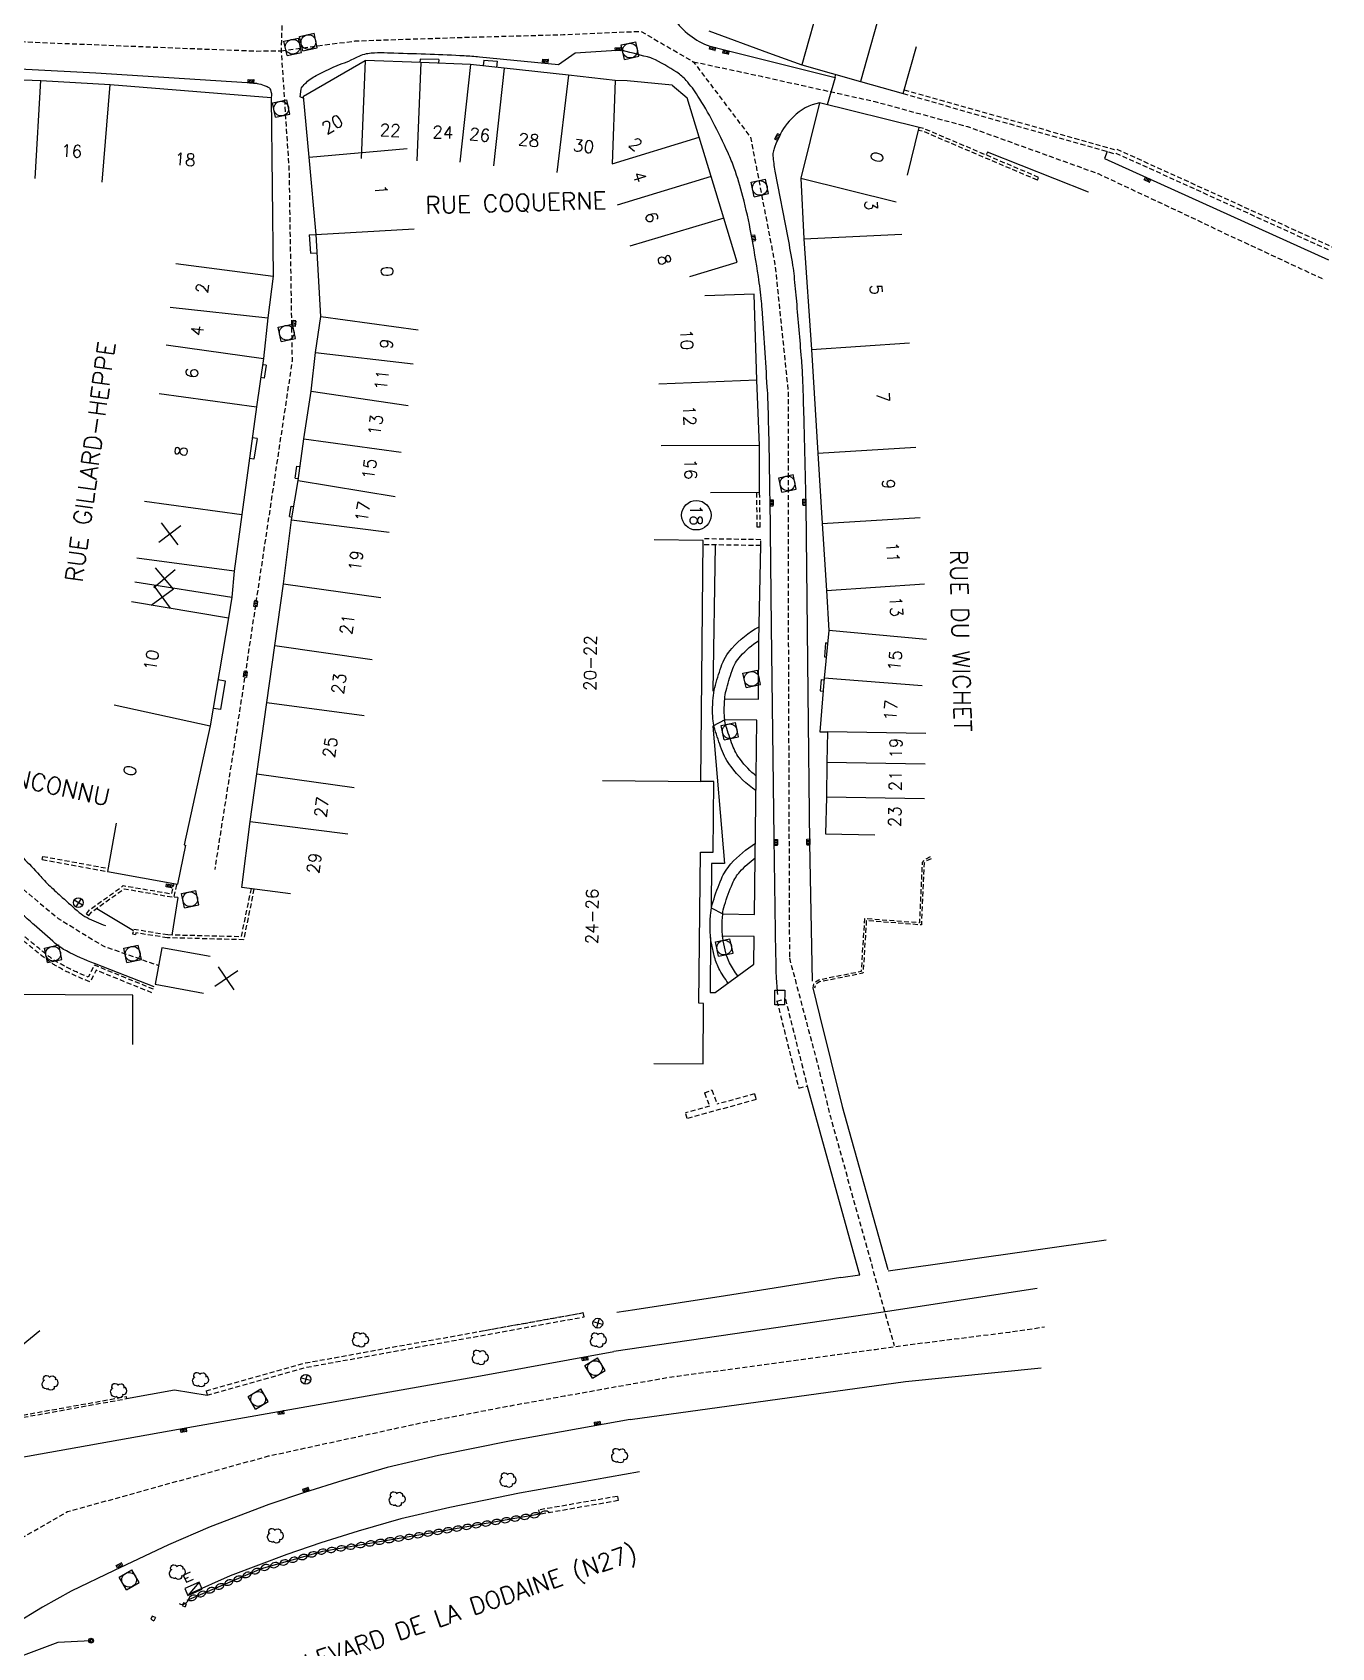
# Model space of a CAD drawing. Header units: millimetres. Extents: x 146000 to 146925, y 142000 to 143001.
# Drawn here: x 146721.8 to 146854.1, y 142613.9 to 142778.3 of the extents above; entities that cross this region are included whole.
import ezdxf
from ezdxf.enums import TextEntityAlignment as Align

# ---------------------------------------------------------------- set-up
doc = ezdxf.new("R2010")
doc.units = ezdxf.units.MM
doc.linetypes.add('DASHED', pattern=[0.75, 0.5, -0.25])
doc.layers.get('0').update_dxf_attribs({"linetype": 'CONTINUOUS'})
for name, color, linetype in [('W0001', 6, 'DASHED'), ('W0008', 7, 'CONTINUOUS'), ('W0017', 7, 'CONTINUOUS'), ('W0100', 7, 'CONTINUOUS'), ('W0105', 7, 'CONTINUOUS'), ('W0112', 1, 'DASHED'), ('W0300', 7, 'CONTINUOUS'), ('W0310', 3, 'CONTINUOUS'), ('W0322', 7, 'CONTINUOUS'), ('W0400', 7, 'CONTINUOUS'), ('W0420', 7, 'CONTINUOUS'), ('W0430', 7, 'CONTINUOUS'), ('W0469', 7, 'CONTINUOUS'), ('W0989', 7, 'CONTINUOUS'), ('W0991', 7, 'CONTINUOUS'), ('W1102', 7, 'CONTINUOUS'), ('W1471', 7, 'CONTINUOUS')]:
    doc.layers.add(name, color=color, linetype=linetype)
doc.styles.get("Standard").update_dxf_attribs({"font": 'romans.shx', "width": 0.85})

# ---------------------------------------------------------------- blocks, each defined once
blk = doc.blocks.new('T400')
for p, q in [((-0.15, 0.3), (0.15, 0.3)), ((-0.15, -0.25), (-0.15, 0.3)), ((-0.15, 0.15), (0.15, 0.15)), ((-0.15, 0), (0.15, 0)), ((0.15, 0.3), (0.15, -0.25)), ((-0.15, -0.15), (0.15, -0.15)), ((-0.15, -0.25), (-0.15, -0.3)), ((-0.15, -0.3), (0.15, -0.3)), ((0.15, -0.3), (0.15, -0.25))]:
    blk.add_line(p, q)
blk = doc.blocks.new('T420')
for p, q in [((0.75, 0.75), (-0.75, 0.75)), ((-0.75, 0.75), (-0.75, -0.75)), ((0.75, 0.75), (0.75, -0.75)), ((0.75, -0.75), (-0.75, -0.75))]:
    blk.add_line(p, q)
blk.add_ellipse((0, 0), major_axis=(-0.53, 0.53), ratio=1, start_param=3.926991, end_param=10.210176)
blk = doc.blocks.new('T300')
for p, q in [((-0.8, 0.51), (-0.86, 0.34)), ((-0.86, 0.34), (-0.86, 0.17)), ((-0.86, 0.17), (-0.74, 0.06)), ((-0.69, 0.63), (-0.8, 0.51)), ((-0.8, -0.06), (-0.74, 0.06)), ((-0.74, 0.06), (-0.69, 0.11)), ((-0.57, 0.69), (-0.69, 0.63)), ((-0.46, 0.69), (-0.57, 0.69)), ((-0.29, 0.63), (-0.46, 0.69)), ((-0.29, 0.63), (-0.17, 0.74)), ((-0.23, 0.57), (-0.29, 0.63)), ((-0.17, 0.74), (-0.06, 0.8)), ((-0.06, 0.8), (0.06, 0.8)), ((0.06, 0.8), (0.23, 0.74)), ((0.23, 0.74), (0.34, 0.63)), ((0.34, 0.63), (0.4, 0.51)), ((0.46, 0.46), (0.34, 0.46)), ((0.4, 0.51), (0.4, 0.46)), ((0.57, 0.4), (0.46, 0.46)), ((0.57, 0.4), (0.69, 0.29)), ((0.69, 0.29), (0.74, 0.17)), ((0.74, 0.06), (0.69, -0.17)), ((0.74, 0.17), (0.74, 0.06)), ((-0.8, -0.17), (-0.8, -0.06)), ((-0.8, -0.23), (-0.8, -0.17)), ((-0.74, -0.34), (-0.8, -0.23)), ((-0.69, -0.4), (-0.74, -0.34)), ((-0.51, -0.46), (-0.69, -0.4)), ((-0.4, -0.46), (-0.51, -0.46)), ((-0.4, -0.46), (-0.34, -0.46)), ((-0.34, -0.46), (-0.34, -0.4)), ((-0.34, -0.51), (-0.34, -0.46)), ((-0.29, -0.63), (-0.34, -0.51)), ((-0.17, -0.74), (-0.29, -0.63)), ((-0.06, -0.8), (-0.17, -0.74)), ((0.06, -0.8), (-0.06, -0.8)), ((0.17, -0.74), (0.06, -0.8)), ((0.23, -0.69), (0.17, -0.74)), ((0.29, -0.46), (0.23, -0.46)), ((0.29, -0.63), (0.23, -0.69)), ((0.46, -0.4), (0.29, -0.46)), ((0.34, -0.51), (0.29, -0.63)), ((0.34, -0.51), (0.34, -0.46)), ((0.57, -0.34), (0.46, -0.4)), ((0.63, -0.29), (0.57, -0.34)), ((0.69, -0.17), (0.63, -0.29))]:
    blk.add_line(p, q)
blk = doc.blocks.new('t430')
at = {"flags": 128}
for points in [[(-0.4, 2.1), (0.4, 2.1)], [(-0.4, 2.1), (-0.4, 1.3)], [(-0.4, 1.7), (0, 1.7)], [(0.8, 0.8), (-0.8, 0.8)], [(-0.8, 0.8), (-0.8, 0)], [(0.8, 0.8), (-0.8, 0)], [(-0.8, 0), (0.8, 0)], [(-0.4, 1.3), (0.4, 1.3)], [(0.8, 0), (0.8, 0.8)]]:
    blk.add_lwpolyline(points, dxfattribs=at)
blk = doc.blocks.new('t322o')
at = {"color": 0, "linetype": 'Continuous'}
for radius in [0.25, 0.15]:
    blk.add_circle((0, 0), radius, dxfattribs=at)
blk = doc.blocks.new('t310o')
at = {"color": 0, "linetype": 'Continuous'}
for centre, start, end in [((-0.5, 0.38), 216.8699, 323.1304), ((0.5, -0.37), 36.8699, 143.1303)]:
    blk.add_arc(centre, 0.625, start, end, dxfattribs=at)
blk = doc.blocks.new('t991o')
at = {"color": 0, "linetype": 'Continuous'}
for p, q in [((-1, 1), (1, -1)), ((-1, -1), (1, 1))]:
    blk.add_line(p, q, dxfattribs=at)
blk = doc.blocks.new('T1471')
at = {"color": 0, "linetype": 'Continuous', "flags": 128}
blk.add_lwpolyline([(-0.75, -0.5), (-0.75, 0.5), (0.75, 0.5), (0.75, -0.5), (-0.75, -0.5)], dxfattribs=at)
blk = doc.blocks.new('T469')
at = {"color": 0, "linetype": 'Continuous', "flags": 128}
for points in [[(-0.35, 0.35), (0.35, -0.35)], [(-0.35, -0.35), (0.35, 0.35)]]:
    blk.add_lwpolyline(points, dxfattribs=at)
at = {"color": 0, "linetype": 'Continuous'}
blk.add_circle((0, 0), 0.5, dxfattribs=at)

msp = doc.modelspace()

# ---------------------------------------------------------------- linework, layer by layer
at = {"layer": 'W0001', "flags": 128}
for points in [[(146774.92, 142882.23), (146767.41, 142879.15), (146759.26, 142873.12), (146752.51, 142866.51), (146748.85, 142859.95), (146748.81, 142842.27), (146749.82, 142828.23), (146748.98, 142810.88), (146747.56, 142791.46), (146747.13, 142776.46)], [(146747.13, 142776.46), (146754.67, 142777.47), (146765.31, 142777.82), (146775.86, 142778.11), (146783.75, 142778.45), (146789.09, 142775.35), (146794.91, 142767.66), (146797.4, 142754.72), (146798.75, 142741.65), (146798.76, 142715.92), (146798.87, 142684.11)], [(146708.62, 142777.88), (146734.28, 142776.84), (146744.66, 142776.44), (146747.13, 142776.46), (146747.93, 142764.5), (146748.25, 142744.87), (146742.91, 142709.28), (146740.37, 142693.12)], [(146789.09, 142775.35), (146795.99, 142773.87), (146807.55, 142771.3), (146817.01, 142768.74), (146830.3, 142763.96), (146840.96, 142758.95), (146843.27, 142757.84), (146845.87, 142756.64), (146848.43, 142755.45), (146850.94, 142754.28), (146853.24, 142753.2), (146853.24, 142753.2)], [(146697.35, 142690.91), (146702.44, 142693.03), (146711.12, 142695.46), (146717.22, 142694.12), (146724.44, 142688.14), (146729.01, 142685.33), (146734.67, 142683.34)], [(146798.87, 142684.11), (146801.38, 142674.63), (146801.89, 142672.7), (146802.47, 142670.24), (146803.04, 142667.94), (146804.19, 142663.83), (146805.4, 142659.46), (146806.51, 142655.47), (146809.53, 142644.64)], [(146556.81, 142440.86), (146570.66, 142455.24), (146590.07, 142478.09), (146619.29, 142513.45), (146631.99, 142528.45), (146650.55, 142552.74), (146692.58, 142603.72), (146711.65, 142619.83), (146725.39, 142627.74), (146745.86, 142633.41), (146762.11, 142636.94), (146764.21, 142637.34), (146767.32, 142637.93), (146770.5, 142638.53), (146773.12, 142639), (146775.96, 142639.52), (146778.54, 142639.98), (146786.26, 142641.37), (146787.53, 142641.54), (146791.07, 142642.02), (146794.03, 142642.42), (146797.35, 142642.87), (146800.08, 142643.24), (146803.41, 142643.69), (146807.65, 142644.26), (146811.7, 142644.82), (146815.18, 142645.26), (146818.43, 142645.67), (146821.33, 142646.03), (146824.82, 142646.55)]]:
    msp.add_lwpolyline(points, dxfattribs=at)
at = {"layer": 'W0008', "flags": 128}
for points in [[(146799.54, 142821.49, 0.006769), (146797.4, 142817.41, 0.012485), (146796.32, 142815.16, 0.000664), (146794.6, 142811.29, 0.001138), (146793.6, 142809.04, 0.012976), (146792.73, 142806.91, 0.017417), (146792.18, 142805.28), (146786.09, 142785.03), (146785.89, 142784.27, 0.131013), (146785.9, 142782.43, 0.080975), (146787.13, 142779.75, 0.07971), (146788.72, 142778.05, 0.07971), (146790.77, 142776.92)], [(146713.35, 142775.01), (146728.27, 142774.23), (146743.69, 142773.23, -0.005466), (146744.55, 142773.16, -0.031897), (146744.7, 142773.14, -0.028156), (146745.41, 142772.94, -0.047046), (146745.81, 142772.76, -0.171709), (146746.04, 142772.5, -0.133089), (146746.13, 142771.71)], [(146801.93, 142771.15, 0.161459), (146799.28, 142769.73, 0.098142), (146797.82, 142767.72, 0.012615), (146797.4, 142766.73, 0.027859), (146797.24, 142766.27, 0.087531), (146797.19, 142765.77, 0.027487), (146797.4, 142764.22), (146798.7, 142757.43, -0.006615), (146799.2, 142754.62, -0.017103), (146799.34, 142753.52, -0.001819), (146799.58, 142750.96, -0.000802), (146800.07, 142745.16, -0.011749), (146800.19, 142743.21, -0.003114), (146800.41, 142735.87), (146800.55, 142730.16), (146800.74, 142711.14), (146800.92, 142695.79), (146801.17, 142681.75)], [(146797.69, 142680.39, -0.005675), (146797.61, 142681.29, -0.005675), (146797.55, 142682.2, -0.007058), (146797.53, 142682.82, -0.002672), (146797.5, 142684.46), (146797.33, 142696.34), (146797.06, 142717.86)]]:
    msp.add_lwpolyline(points, format="xyb", dxfattribs=at)
for points in [[(146790.77, 142776.92), (146803.52, 142773.74), (146802.72, 142770.96)], [(146829.3, 142762.07), (146829.3, 142762.07), (146819.05, 142766.15), (146818.91, 142765.87)], [(146831.22, 142766.2), (146830.94, 142765.49), (146853.74, 142755.18)], [(146782.66, 142637.11), (146770.37, 142634.93), (146763.16, 142633.47), (146757.94, 142632.24), (146753.41, 142630.92), (146749.5, 142629.7), (146745.89, 142628.48), (146739.9, 142626.21), (146735.66, 142624.36)], [(146735.66, 142624.36), (146730.15, 142621.74), (146725.76, 142619.63), (146722.84, 142618.03), (146717.03, 142614.5), (146713.39, 142612.07), (146708.73, 142608.78), (146704.89, 142605.81), (146699.77, 142601.6), (146697.51, 142599.66), (146693.03, 142595.57), (146689.21, 142591.66), (146684.74, 142586.66), (146680.79, 142582.01), (146655.78, 142551.28)]]:
    msp.add_lwpolyline(points, dxfattribs=at)
at = {"layer": 'W0008'}
for points in [[(146749.44, 142771.59), (146749.07, 142771.76), (146749.18, 142772.56, -0.124148), (146749.28, 142772.79, -0.048899), (146749.7, 142773.24, -0.067281), (146750.84, 142774.03, -0.032539), (146754.09, 142775.44, -0.032841)], [(146781.8, 142776.51), (146777.05, 142776.22), (146775.35, 142775.04), (146767.33, 142775.82, 0.010963), (146765.77, 142775.94, 0.004947), (146762.3, 142776.09, 0.000832), (146758.62, 142776.21, 0.002275), (146757.28, 142776.25, 0.040041), (146755.97, 142776.17, 0.071113), (146755.26, 142775.97), (146754.09, 142775.44)], [(146797.06, 142717.86), (146796.9, 142730.85, 0.002917), (146796.73, 142739.7, 0.010211), (146796.62, 142742.22, 0.000659), (146796.09, 142750.22, 0.007446), (146796.03, 142750.93, 0.013632), (146795.71, 142753.48, 0.007985), (146794.98, 142757.81, 0.01699), (146794.13, 142761.64, 0.022094), (146793.25, 142764.53, 0.023018), (146792.63, 142766.06, 0.010841), (146791.09, 142769.22, 0.024213), (146789.56, 142771.86, 0.037252), (146788.36, 142773.45, 0.068534), (146787.41, 142774.27, 0.029743), (146784.91, 142775.69, 0.049469), (146784.77, 142775.74, 0.002507), (146781.89, 142776.49, 0.000526), (146781.8, 142776.51, 2.270397)]]:
    msp.add_lwpolyline(points, format="xyb", dxfattribs=at)
for points in [[(146801.24, 142681.07), (146801.92, 142678.28), (146804.23, 142668.99), (146808.89, 142652.4)], [(146800.68, 142671.07), (146806.01, 142651.84)], [(146808.91, 142652.26), (146831.11, 142655.43)], [(146804.11, 142651.59), (146796.68, 142650.4), (146792.37, 142649.72), (146783.12, 142648.28), (146781.31, 142648.03)], [(146804.11, 142651.59), (146806.03, 142651.84)], [(146824.1, 142650.45), (146808.4, 142648.05), (146781, 142644.03)], [(146696.93, 142632.27), (146697.34, 142630.85), (146698.38, 142629.89), (146700.2, 142629.61), (146737.64, 142636.3), (146767.42, 142641.56), (146781, 142644.03)], [(146810.69, 142641), (146824.48, 142642.38)], [(146782.66, 142637.11), (146810.69, 142641)]]:
    msp.add_lwpolyline(points, dxfattribs=at)
at = {"layer": 'W0017'}
for p, q in [((146790.85, 142686.18), (146790.82, 142680.6)), ((146795.29, 142686.31), (146792.07, 142686.32)), ((146795.26, 142683.49), (146795.29, 142686.31)), ((146791.31, 142680.6), (146795.26, 142683.49)), ((146790.82, 142680.6), (146791.31, 142680.6))]:
    msp.add_line(p, q, dxfattribs=at)
at = {"layer": 'W0017', "flags": 128}
for points in [[(146803.52, 142773.74), (146803.57, 142774.02)], [(146791.3, 142726.12), (146791.08, 142711.26)], [(146792.29, 142710.48), (146795.72, 142710.44), (146795.77, 142716.44), (146795.95, 142726.09)], [(146709.02, 142631.25), (146710.17, 142632.09), (146711.33, 142633.51), (146713.9, 142637.26), (146716.27, 142640.34), (146719.73, 142643.84), (146722.57, 142646.18)], [(146731.41, 142639.25), (146736.29, 142640.13), (146739.61, 142639.61)], [(146783.61, 142631.78), (146771.38, 142629.61), (146764.32, 142628.17), (146759.32, 142627), (146754.97, 142625.74), (146751.18, 142624.55), (146747.72, 142623.37), (146741.94, 142621.19), (146737.84, 142619.39)]]:
    msp.add_lwpolyline(points, dxfattribs=at)
for points in [[(146795.47, 142701.11, -0.073162), (146792.93, 142703.59, -0.075055), (146791.96, 142705.37, -0.014518), (146791.28, 142707.39, -0.047109), (146791.11, 142708.23, -0.026594), (146791.05, 142709.27, -0.019959), (146791.1, 142710.58, -0.043766), (146791.28, 142711.63, -0.017718), (146791.91, 142713.74, -0.100447), (146793, 142715.62, -0.087828), (146795.79, 142717.83, -0.068761)], [(146795.49, 142702.61, -0.05347), (146793.88, 142704.31, -0.075055), (146793.07, 142705.78, -0.014518), (146792.41, 142707.73, -0.047109), (146792.29, 142708.36, -0.026594), (146792.24, 142709.27, -0.019959), (146792.29, 142710.48, -0.043766), (146792.43, 142711.33, -0.017718), (146793.03, 142713.36, -0.100447), (146793.89, 142714.83, -0.068761), (146795.77, 142716.44)], [(146699.18, 142697.86, 0.147846), (146699.45, 142696.21, 0.146598), (146700.57, 142695, 0.135161), (146701.97, 142694.62, 0.122915), (146703.52, 142695.01), (146704.61, 142695.6), (146705.01, 142697.33), (146705.43, 142697.53, -0.057014), (146707.02, 142698.07, -0.028705), (146710.31, 142698.59, -0.020644), (146712.47, 142698.71, -0.031143), (146713.9, 142698.65), (146714.37, 142698.6), (146714.35, 142698.56), (146715.18, 142696.83), (146716.01, 142696.68, -0.069836), (146718.85, 142695.75, -0.083521), (146720.88, 142694.29, -0.011114), (146722.53, 142692.55, 0.017082), (146723.61, 142691.43, 0.008056), (146724.86, 142690.27, 0.005941), (146726.58, 142688.75, 0.061055), (146727.38, 142688.22, 0.028604), (146729.25, 142687.4)], [(146792.65, 142681.54, -0.042427), (146791.69, 142683.05, -0.061823), (146791.21, 142684.35, -0.008053), (146790.94, 142685.6, -0.021185), (146790.85, 142686.17, -0.030013), (146790.79, 142687.2, -0.019264), (146790.86, 142688.66, -0.056514), (146791.1, 142689.85, -0.022535), (146791.95, 142692.16, -0.081753), (146792.91, 142693.68, -0.073812), (146795.41, 142695.78, -0.053696)], [(146734.21, 142681.16), (146728.14, 142683.53, -0.025853), (146725.29, 142684.82, -0.05879), (146724.15, 142685.59, -0.003428), (146722, 142687.47, -0.006507), (146720.88, 142688.48, -0.017827), (146719.47, 142689.9, 0.018828), (146718.13, 142691.23, 0.084717), (146716.61, 142692.23, 0.052998), (146713.84, 142693.09, 0.059075), (146711.78, 142693.26, 0.046443), (146709.16, 142692.91, 0.05878), (146706.27, 142691.88, 0.059381), (146703.73, 142690.22, 0.049596), (146702.57, 142689.04, 0.028724), (146700.92, 142686.72, 0.091646), (146699.98, 142684.34, 0.068506), (146699.78, 142680.93)]]:
    msp.add_lwpolyline(points, format="xyb", dxfattribs=at)
msp.add_lwpolyline([(146792.25, 142693.71), (146790.95, 142693.74), (146790.89, 142689.21), (146792.1, 142688.61), (146795.31, 142688.55), (146795.39, 142694.3), (146795.49, 142702.61), (146795.57, 142708.31), (146792.29, 142708.36), (146791.08, 142707.71), (146792.25, 142693.71)], close=True, dxfattribs=at)
at = {"layer": 'W0017'}
msp.add_lwpolyline([(146793.62, 142682.27, -0.042427), (146792.78, 142683.61, -0.061823), (146792.41, 142684.63, -0.008053), (146792.14, 142685.85, -0.021185), (146792.07, 142686.31, -0.030013), (146792.02, 142687.19, -0.019264), (146792.08, 142688.56, -0.056514), (146792.26, 142689.48, -0.022535), (146793.08, 142691.69, -0.081753), (146793.82, 142692.87, -0.053696), (146795.39, 142694.3)], format="xyb", dxfattribs=at)
at = {"layer": 'W0100'}
for p, q in [((146790.66, 142778.5), (146796.75, 142776.27)), ((146810.44, 142772.1), (146811.82, 142776.91)), ((146749.41, 142771.85), (146755.7, 142775.49)), ((146761.35, 142775.26), (146755.7, 142775.49)), ((146766.4, 142775.07), (146761.35, 142775.26)), ((146769.82, 142774.69), (146766.4, 142775.07)), ((146796.75, 142776.27), (146800.13, 142775.03)), ((146800.13, 142775.03), (146806.09, 142773.35)), ((146711.4, 142773.83), (146722.66, 142773.45)), ((146722.66, 142773.45), (146729.74, 142773.04)), ((146776.37, 142773.99), (146769.82, 142774.69)), ((146781.13, 142773.43), (146776.37, 142773.99)), ((146782.37, 142773.39), (146781.13, 142773.43)), ((146786.94, 142772.95), (146782.37, 142773.39)), ((146806.09, 142773.35), (146810.44, 142772.1)), ((146729.74, 142773.04), (146746.13, 142771.71)), ((146746.13, 142771.71), (146746.33, 142753.53)), ((146750, 142765.64), (146749.41, 142771.85)), ((146786.94, 142772.95), (146788.47, 142771.67)), ((146790.91, 142763.66), (146788.47, 142771.67)), ((146801.93, 142771.15), (146800.04, 142763.49)), ((146812.09, 142768.66), (146801.93, 142771.15)), ((146810.9, 142763.8), (146812.09, 142768.66)), ((146750.69, 142757.76), (146750, 142765.64)), ((146792.2, 142759.43), (146790.91, 142763.66)), ((146800.04, 142763.49), (146800.34, 142757.31)), ((146793.54, 142754.93), (146792.2, 142759.43)), ((146751.18, 142749.4), (146750.69, 142757.76)), ((146800.34, 142757.31), (146801.11, 142746.04)), ((146788.75, 142753.5), (146793.54, 142754.93)), ((146746.33, 142753.53), (146745.78, 142749.27)), ((146795.27, 142751.69), (146790.27, 142751.52)), ((146795.57, 142742.92), (146795.27, 142751.69)), ((146745.78, 142749.27), (146745.33, 142745.12)), ((146750.64, 142745.76), (146751.18, 142749.4)), ((146750.18, 142741.82), (146750.64, 142745.76)), ((146801.11, 142746.04), (146801.75, 142735.51)), ((146745.33, 142745.12), (146744.63, 142740.21)), ((146795.82, 142736.28), (146795.57, 142742.92)), ((146749.46, 142736.96), (146750.18, 142741.82)), ((146744.63, 142740.21), (146743.12, 142729.26)), ((146748.87, 142732.73), (146749.46, 142736.96)), ((146795.84, 142731.52), (146795.82, 142736.28)), ((146801.75, 142735.51), (146802.19, 142728.34)), ((146748.2, 142728.71), (146748.87, 142732.73)), ((146790.84, 142731.5), (146795.84, 142731.52)), ((146743.12, 142729.26), (146742.34, 142723.48)), ((146747.37, 142722.19), (146748.2, 142728.71)), ((146802.19, 142728.34), (146802.65, 142721.52)), ((146742.34, 142723.48), (146742.11, 142720.83)), ((146742.11, 142720.83), (146741.78, 142718.72)), ((146746.49, 142715.91), (146747.37, 142722.19)), ((146802.65, 142721.52), (146802.87, 142717.46)), ((146741.78, 142718.72), (146739.9, 142707.75)), ((146802.87, 142717.46), (146802.42, 142712.61)), ((146745.67, 142710.13), (146746.49, 142715.91)), ((146802.42, 142712.61), (146801.98, 142707.14)), ((146744.67, 142702.86), (146745.67, 142710.13)), ((146739.9, 142707.75), (146737.25, 142695.62)), ((146801.98, 142707.14), (146802.74, 142707.12)), ((146802.74, 142707.12), (146802.69, 142704.01)), ((146743.99, 142698), (146744.67, 142702.86)), ((146802.69, 142704.01), (146802.63, 142700.49)), ((146791.17, 142702.06), (146789.86, 142702.07)), ((146791.1, 142694.87), (146791.17, 142702.06)), ((146802.63, 142700.49), (146802.56, 142696.76)), ((146743.12, 142691.29), (146743.99, 142698)), ((146802.56, 142696.76), (146807.56, 142696.66)), ((146737.4, 142695.59), (146736.58, 142691.63)), ((146737.25, 142695.62), (146737.4, 142695.59)), ((146789.65, 142679.49), (146789.81, 142694.89)), ((146789.81, 142694.89), (146791.1, 142694.87)), ((146748.08, 142690.65), (146743.12, 142691.29)), ((146735, 142685.15), (146734.32, 142681.43)), ((146739.92, 142684.25), (146735, 142685.15)), ((146734.32, 142681.43), (146739.24, 142680.53)), ((146732.05, 142680.31), (146718.07, 142680.38)), ((146732.03, 142675.31), (146732.05, 142680.31)), ((146790.14, 142679.47), (146789.65, 142679.49)), ((146790.08, 142673.33), (146790.14, 142679.47)), ((146785.08, 142673.38), (146790.08, 142673.33))]:
    msp.add_line(p, q, dxfattribs=at)
at = {"layer": 'W0100', "flags": 128}
for points in [[(146790.1, 142726.61), (146785.1, 142726.66)], [(146789.86, 142702.07), (146790.1, 142726.61)]]:
    msp.add_lwpolyline(points, dxfattribs=at)
at = {"layer": 'W0100'}
for points in [[(146730.35, 142697.83), (146729.47, 142692.91)], [(146729.47, 142692.91), (146736.58, 142691.63)]]:
    msp.add_lwpolyline(points, dxfattribs=at)
at = {"layer": 'W0105'}
for p, q in [((146761.27, 142775.6), (146761.26, 142775.27)), ((146763.17, 142775.56), (146763.16, 142775.19)), ((146767.76, 142775.5), (146767.7, 142774.92)), ((146769.13, 142775.39), (146769.06, 142774.77)), ((146749.98, 142757.71), (146750.68, 142757.77)), ((146750.11, 142755.85), (146750.8, 142755.89)), ((146745.61, 142744.45), (146745.24, 142744.5)), ((146745.41, 142743.14), (146745.05, 142743.19)), ((146744.69, 142737), (146744.2, 142737.07)), ((146744.36, 142734.9), (146743.91, 142734.97)), ((146748.74, 142734.19), (146749.07, 142734.15)), ((146748.55, 142732.96), (146748.9, 142732.91)), ((146747.99, 142729.05), (146748.25, 142729)), ((146748.17, 142730.1), (146748.42, 142730.06)), ((146802.56, 142716.2), (146802.75, 142716.18)), ((146802.44, 142714.75), (146802.61, 142714.73)), ((146802.11, 142712.47), (146802.4, 142712.44)), ((146741.46, 142712.28), (146740.7, 142712.41)), ((146802.01, 142711.29), (146802.31, 142711.27)), ((146740.98, 142709.39), (146740.2, 142709.52)), ((146736.62, 142690.26), (146736.23, 142690.29))]:
    msp.add_line(p, q, dxfattribs=at)
at = {"layer": 'W0105', "flags": 128}
for points in [[(146763.17, 142775.56), (146761.27, 142775.6)], [(146767.76, 142775.5), (146769.13, 142775.39)], [(146749.98, 142757.71), (146750.11, 142755.85)], [(146745.61, 142744.45), (146745.41, 142743.14)], [(146744.69, 142737), (146744.36, 142734.9)], [(146748.55, 142732.96), (146748.74, 142734.19)], [(146747.99, 142729.05), (146748.17, 142730.1)], [(146802.56, 142716.2), (146802.44, 142714.75)], [(146802.11, 142712.47), (146802.01, 142711.29)], [(146740.98, 142709.39), (146741.46, 142712.28)], [(146736.62, 142690.26), (146736.02, 142686.44)], [(146728.39, 142689.14), (146732.09, 142686.9)]]:
    msp.add_lwpolyline(points, dxfattribs=at)
at = {"layer": 'W0112'}
for p, q in [((146824.12, 142763.29), (146824.24, 142763.57)), ((146795.9, 142727.98), (146795.6, 142727.98)), ((146795.95, 142726.09), (146795.96, 142726.69)), ((146722.82, 142694.13), (146722.88, 142694.45)), ((146727.31, 142688.61), (146727.55, 142688.42)), ((146732.02, 142686.55), (146732.31, 142686.49)), ((146797.6, 142679.72), (146798.46, 142679.93)), ((146790.22, 142670.38), (146790.97, 142670.67)), ((146795.32, 142670.27), (146795.48, 142669.69)), ((146799.82, 142670.85), (146800.68, 142671.07)), ((146788.47, 142667.77), (146788.31, 142668.35)), ((146767.88, 142646.19), (146777.89, 142648)), ((146777.97, 142647.57), (146777.89, 142648)), ((146731.37, 142639.47), (146731.41, 142639.25)), ((146739.49, 142640.03), (146739.61, 142639.61)), ((146781.37, 142629.3), (146781.45, 142628.86)), ((146773.46, 142627.47), (146773.38, 142627.91)), ((146734.34, 142616.96), (146734.01, 142617.11)), ((146737.06, 142618.18), (146737.35, 142618.05)), ((146737.48, 142618.34), (146737.19, 142618.47)), ((146733.86, 142616.78), (146734.19, 142616.64))]:
    msp.add_line(p, q, dxfattribs=at)
at = {"layer": 'W0112', "flags": 128}
for points in [[(146810.44, 142772.1), (146821.34, 142769.02), (146831.89, 142766.01), (146832.11, 142766.05), (146853.9, 142756.14)], [(146810.55, 142772.49), (146821.45, 142769.41), (146831.91, 142766.42), (146832.16, 142766.47), (146854.07, 142756.51)], [(146824.12, 142763.29), (146812.52, 142768.24), (146812.02, 142768.36)], [(146824.24, 142763.57), (146812.61, 142768.52), (146812.09, 142768.66)], [(146795.6, 142727.98), (146795.54, 142731.51)], [(146795.9, 142727.98), (146795.84, 142731.52)], [(146795.95, 142726.09), (146790.11, 142726.18)], [(146795.96, 142726.69), (146790.12, 142726.78)], [(146722.88, 142694.45), (146729.52, 142693.23)], [(146813.21, 142694.39), (146812.67, 142694.14), (146812.38, 142693.83), (146812.11, 142687.68), (146806.51, 142688.11), (146806.17, 142682.72), (146801.85, 142681.86), (146801.34, 142681.52), (146801.24, 142681.07)], [(146722.82, 142694.13), (146729.47, 142692.91)], [(146813.29, 142694.21), (146812.79, 142693.97), (146812.58, 142693.75), (146812.3, 142687.47), (146806.7, 142687.9), (146806.36, 142682.55), (146801.92, 142681.67), (146801.52, 142681.4), (146801.44, 142681.03)], [(146727.31, 142688.61), (146727.62, 142689), (146731.07, 142691.47), (146735.99, 142690.64), (146736.23, 142691.69)], [(146727.55, 142688.42), (146727.83, 142688.78), (146731.14, 142691.15), (146736.23, 142690.29), (146736.53, 142691.64)], [(146744.37, 142691.13), (146743.31, 142685.96), (146735.55, 142686.16), (146735.55, 142686.16)], [(146744.07, 142691.19), (146743.06, 142686.26), (146735.59, 142686.45), (146735.59, 142686.45)], [(146735.59, 142686.45), (146732.12, 142687.01), (146732.02, 142686.55)], [(146735.55, 142686.16), (146732.35, 142686.67), (146732.31, 142686.49)], [(146797.6, 142679.72), (146799.82, 142670.85)], [(146798.46, 142679.93), (146800.68, 142671.07)], [(146739.49, 142640.03), (146749.6, 142642.88), (146767.88, 142646.19), (146777.89, 142648)], [(146739.61, 142639.61), (146739.61, 142639.61), (146749.7, 142642.44), (146767.96, 142645.75), (146777.97, 142647.57)], [(146714.94, 142636.5), (146731.37, 142639.47)], [(146714.98, 142636.28), (146731.41, 142639.25)], [(146781.37, 142629.3), (146773.39, 142627.91)], [(146781.45, 142628.86), (146773.46, 142627.47)], [(146734.01, 142617.11), (146733.86, 142616.78)], [(146737.19, 142618.47), (146737.06, 142618.18)], [(146737.48, 142618.34), (146737.35, 142618.05)], [(146734.34, 142616.96), (146734.19, 142616.64)]]:
    msp.add_lwpolyline(points, dxfattribs=at)
for points in [[(146734.13, 142680.93), (146728.13, 142683.37), (146727.5, 142682.17), (146726.69, 142682.51, -0.026373), (146724.6, 142683.54, -0.041162), (146723.35, 142684.38, -0.003264), (146721.77, 142685.66, -0.00515), (146720.78, 142686.49, -0.017792), (146720.29, 142686.94, -0.008689), (146719.34, 142687.92)], [(146733.98, 142680.56), (146728.31, 142682.86), (146727.68, 142681.66), (146726.53, 142682.15, -0.026373), (146724.4, 142683.2, -0.041162), (146723.1, 142684.07, -0.003264), (146721.52, 142685.35, -0.00515), (146720.52, 142686.19, -0.017792), (146720.01, 142686.66, -0.008689), (146719.05, 142687.64, -0.008689)]]:
    msp.add_lwpolyline(points, format="xyb", dxfattribs=at)
at = {"layer": 'W0112'}
for points in [[(146795.48, 142669.69), (146788.47, 142667.77)], [(146790.22, 142670.38), (146790.74, 142669.02)], [(146790.97, 142670.67), (146791.52, 142669.23)], [(146795.32, 142670.27), (146791.52, 142669.23)], [(146790.74, 142669.02), (146788.31, 142668.35)]]:
    msp.add_lwpolyline(points, dxfattribs=at)
at = {"layer": 'W0310', "flags": 128}
msp.add_lwpolyline([(146773.46, 142627.47), (146761.36, 142625.38), (146761.36, 142625.38), (146751.36, 142623.69), (146745.09, 142621.91), (146737.53, 142618.71)], dxfattribs=at)
at = {"layer": 'W0322', "flags": 128}
msp.add_lwpolyline([(146727.78, 142614.6), (146724.42, 142614.41), (146717.7, 142611.91), (146711.75, 142608.62), (146708.91, 142606.37)], dxfattribs=at)
at = {"layer": 'W1102'}
for p, q in [((146802.86, 142784.65), (146800.13, 142775.03)), ((146808.83, 142782.96), (146806.09, 142773.35)), ((146755.7, 142775.49), (146755.28, 142765.5)), ((146761.35, 142775.26), (146760.96, 142765.27)), ((146766.4, 142775.07), (146765.31, 142765.13)), ((146722.1, 142763.46), (146722.66, 142773.45)), ((146769.82, 142774.69), (146768.76, 142764.75)), ((146776.37, 142773.99), (146775.2, 142764.06)), ((146781.13, 142773.43), (146780.83, 142764.96)), ((146728.93, 142763.08), (146729.74, 142773.04)), ((146780.83, 142764.96), (146789.69, 142767.66)), ((146750, 142765.64), (146759.96, 142766.51)), ((146790.91, 142763.66), (146781.35, 142760.75)), ((146800.04, 142763.49), (146809.75, 142761.09)), ((146792.2, 142759.43), (146782.62, 142756.56)), ((146750.68, 142757.77), (146760.67, 142758.35)), ((146800.34, 142757.31), (146810.33, 142757.8)), ((146736.41, 142754.81), (146746.33, 142753.53)), ((146735.84, 142750.36), (146745.78, 142749.27)), ((146751.18, 142749.4), (146761.09, 142748.04)), ((146735.43, 142746.53), (146745.33, 142745.12)), ((146750.64, 142745.76), (146760.57, 142744.58)), ((146801.11, 142746.04), (146811.08, 142746.72)), ((146795.57, 142742.92), (146785.57, 142742.53)), ((146734.72, 142741.58), (146744.63, 142740.21)), ((146750.18, 142741.82), (146760.07, 142740.36)), ((146749.46, 142736.96), (146759.36, 142735.59)), ((146795.82, 142736.28), (146785.82, 142736.26)), ((146801.75, 142735.51), (146811.73, 142736.11)), ((146748.87, 142732.73), (146758.73, 142731.08)), ((146733.21, 142730.6), (146743.12, 142729.26)), ((146802.19, 142728.34), (146812.17, 142728.95)), ((146748.2, 142728.71), (146758.12, 142727.44)), ((146742.34, 142723.48), (146732.43, 142724.82)), ((146732.24, 142722.4), (146742.11, 142720.83)), ((146747.37, 142722.19), (146757.27, 142720.81)), ((146802.65, 142721.52), (146812.62, 142722.19)), ((146731.92, 142720.41), (146741.78, 142718.72)), ((146812.83, 142716.54), (146802.87, 142717.46)), ((146746.49, 142715.91), (146756.39, 142714.49)), ((146812.38, 142711.81), (146802.42, 142712.61)), ((146730.13, 142709.88), (146739.9, 142707.75)), ((146745.67, 142710.13), (146755.57, 142708.78)), ((146812.74, 142706.96), (146802.74, 142707.12)), ((146744.67, 142702.86), (146754.58, 142701.46)), ((146812.69, 142703.85), (146802.69, 142704.01)), ((146812.63, 142700.3), (146802.63, 142700.49)), ((146743.99, 142698), (146753.91, 142696.73))]:
    msp.add_line(p, q, dxfattribs=at)
at = {"layer": 'W1102', "flags": 128}
msp.add_lwpolyline([(146779.86, 142702.17), (146789.86, 142702.07)], dxfattribs=at)
at = {"layer": 'W1102'}
msp.add_circle((146789.39, 142729.18), 1.5, dxfattribs=at)

# ---------------------------------------------------------------- block references
at = {"layer": 'W0300', "rotation": 210.786788851575}
for p in [(146755.1, 142645.25), (146779.31, 142645.22), (146767.29, 142643.45), (146723.5, 142640.87), (146738.81, 142641.19), (146730.47, 142640.07), (146781.47, 142633.45), (146770.12, 142630.97), (146758.83, 142629.03), (146746.44, 142625.3), (146736.46, 142621.6)]:
    msp.add_blockref('T300', p, dxfattribs=at)
at = {"layer": 'W0310'}
for p, rotation in [((146768.53, 142626.62), 189.7936763898827), ((146769.52, 142626.79), 189.7936763898827), ((146770.5, 142626.96), 189.7936763898827), ((146771.49, 142627.13), 189.7936763898827), ((146772.47, 142627.3), 189.7936763898827), ((146773.46, 142627.47), 189.7936763898827), ((146758.67, 142624.93), 189.5750544345915), ((146759.66, 142625.09), 189.5750544345915), ((146760.65, 142625.26), 189.5750544345915), ((146761.63, 142625.43), 189.7936763898827), ((146762.62, 142625.6), 189.7936763898827), ((146763.6, 142625.77), 189.7936763898827), ((146764.59, 142625.94), 189.7936763898827), ((146765.57, 142626.11), 189.7936763898827), ((146766.56, 142626.28), 189.7936763898827), ((146767.54, 142626.45), 189.7936763898827), ((146749.84, 142623.26), 195.8435239889818), ((146750.8, 142623.53), 195.8435239889818), ((146751.77, 142623.76), 189.5750544345915), ((146752.76, 142623.93), 189.5750544345915), ((146753.74, 142624.09), 189.5750544345915), ((146754.73, 142624.26), 189.5750544345915), ((146755.72, 142624.43), 189.5750544345915), ((146756.7, 142624.59), 189.5750544345915), ((146757.69, 142624.76), 189.5750544345915), ((146744.11, 142621.5), 202.971837632521), ((146745.03, 142621.89), 202.971837632521), ((146745.99, 142622.17), 195.8435239889818), ((146746.95, 142622.44), 195.8435239889818), ((146747.91, 142622.71), 195.8435239889818), ((146748.88, 142622.99), 195.8435239889818), ((146740.43, 142619.94), 202.971837632521), ((146741.35, 142620.33), 202.971837632521), ((146742.27, 142620.72), 202.971837632521), ((146743.19, 142621.11), 202.971837632521), ((146737.67, 142618.77), 202.971837632521), ((146738.59, 142619.16), 202.971837632521), ((146739.51, 142619.55), 202.971837632521)]:
    msp.add_blockref('t310o', p, dxfattribs=dict(at, rotation=rotation))
at = {"layer": 'W0322', "rotation": 183.1768555701025}
msp.add_blockref('t322o', (146727.78, 142614.6), dxfattribs=at)
at = {"layer": 'W0400'}
for p, rotation in [((146781.45, 142776.62), 93.51080145904969), ((146791.06, 142776.7), 75.98710597982704), ((146774.04, 142775.44), 84.40207305411013), ((146792.42, 142776.31), 75.98710597982704), ((146744.08, 142773.37), 85.64366436283306), ((146797.66, 142767.68), 155.5060898466629), ((146835.32, 142763.34), 65.66585235639191), ((146795.21, 142757.42), 10.35551451294078), ((146748.45, 142748.7), 172.1615439637045), ((146797.07, 142730.45), 0.7112446825767815), ((146800.38, 142730.51), 1.389114761898771), ((146744.55, 142720.17), 172.0714646232113), ((146743.49, 142712.99), 171.8609741729775), ((146797.5, 142695.88), 0.8102902799489087), ((146800.79, 142695.92), 0.6494498395274828), ((146735.74, 142691.44), 79.83448059267805), ((146778.08, 142643.29), 100.3237413812148), ((146747.13, 142637.82), 100.0158624967178), ((146779.34, 142636.74), 100.0767786774286), ((146737.22, 142636.01), 100.1241861269717), ((146749.66, 142629.98), 107.3617159223806), ((146730.67, 142622.26), 115.0649246784443)]:
    msp.add_blockref('T400', p, dxfattribs=dict(at, rotation=rotation))
at = {"layer": 'W0420'}
for p, rotation in [((146749.91, 142777.35), 192.1579450727274), ((146748.31, 142776.87), 192.1579450727274), ((146782.65, 142776.48), 192.1579450727274), ((146747.14, 142770.58), 192.1579450727274), ((146795.86, 142762.5), 192.1579450727274), ((146747.71, 142747.75), 192.1579450727274), ((146798.67, 142732.42), 192.1579450727274), ((146795.03, 142712.52), 192.1579450727274), ((146792.8, 142707.19), 192.1579450727274), ((146737.88, 142690.09), 192.1579450727274), ((146723.93, 142684.54), 192.1579450727274), ((146732.02, 142684.53), 192.1579450727274), ((146792.24, 142685.17), 192.1579450727274), ((146779.08, 142642.36), 210.786788851575), ((146744.8, 142639.21), 210.786788851575), ((146731.66, 142620.8), 210.786788851575)]:
    msp.add_blockref('T420', p, dxfattribs=dict(at, rotation=rotation))
at = {"layer": 'W0430', "rotation": 23.69688952290586}
msp.add_blockref('t430', (146738.38, 142619.52), dxfattribs=at)
at = {"layer": 'W0469'}
for p, rotation in [((146726.5, 142689.74), 192.1579450727274), ((146779.37, 142646.93), 210.786788851575), ((146749.65, 142641.22), 210.786788851575)]:
    msp.add_blockref('T469', p, dxfattribs=dict(at, rotation=rotation))
at = {"layer": 'W0991'}
for p, rotation in [((146735.81, 142727.29), 82.28995205765244), ((146735.26, 142722.73), 85.13179545831261), ((146735.05, 142720.85), 80.98120179809963), ((146741.55, 142682.03), 79.63980283054487)]:
    msp.add_blockref('t991o', p, dxfattribs=dict(at, rotation=rotation))
at = {"layer": 'W1471', "rotation": 89.43321082295454}
msp.add_blockref('T1471', (146797.88, 142680.08), dxfattribs=at)

# ---------------------------------------------------------------- texts
at = {"layer": 'W0989'}
for s, rotation, p in [('RUE COQUERNE', 1.5802, (146771.04, 142760.91)), ('RUE GILLARD-HEPPE', 82.1505, (146727.71, 142734.62)), ('RUE DU WICHET', 271.3672, (146816.31, 142716.41)), ('NOM DE RUE INCONNU', 347.6331, (146716.58, 142703.28)), ('BOULEVARD DE LA DODAINE (N27)', 18.7523, (146764.13, 142617.09))]:
    msp.add_text(s, height=1.75, rotation=rotation, dxfattribs=at).set_placement(p, align=Align.MIDDLE)
at = {"layer": 'W0991'}
for s, rotation, p in [('20', 30.0549, (146752.36, 142768.98)), ('22', 357.6685, (146758.24, 142768.38)), ('24', 357.7615, (146763.6, 142768.17)), ('26', 353.7452, (146767.35, 142767.92)), ('16', 356.7501, (146725.81, 142766.26)), ('28', 353.9256, (146772.35, 142767.38)), ('30', 353.2586, (146777.93, 142766.76)), ('2', 319.9934, (146783.21, 142766.95)), ('18', 355.355, (146737.37, 142765.4)), ('0', 76.1273, (146807.78, 142765.64)), ('4', 286.9544, (146783.61, 142763.62)), ('1', 274.9784, (146757.32, 142762.31)), ('3', 272.8199, (146807.18, 142760.74)), ('6', 286.9139, (146784.86, 142759.51)), ('8', 286.6598, (146786.16, 142755.18)), ('0', 273.3862, (146757.92, 142754)), ('2', 82.6799, (146739.11, 142752.3)), ('5', 273.882, (146807.71, 142752.15)), ('4', 83.7601, (146738.6, 142747.96)), ('9', 82.1615, (146757.86, 142746.63)), ('10', 271.9425, (146788.42, 142747.06)), ('6', 81.9018, (146738.05, 142743.65)), ('11', 83.2069, (146757.36, 142742.96)), ('7', 273.4742, (146808.41, 142741.2)), ('13', 81.5745, (146756.74, 142738.37)), ('12', 272.2372, (146788.7, 142739.33)), ('8', 82.1505, (146736.94, 142735.69)), ('15', 82.139, (146756.1, 142733.89)), ('16', 270.1335, (146788.83, 142733.88)), ('9', 273.5432, (146808.96, 142732.35)), ('17', 80.4918, (146755.44, 142729.56)), ('18', 270.7112, (146789.39, 142729.18)), ('11', 273.8267, (146809.4, 142725.4)), ('19', 82.7319, (146754.73, 142724.56)), ('13', 273.1418, (146809.75, 142719.88)), ('21', 82.0715, (146753.86, 142718.08)), ('10', 80.292, (146733.94, 142714.42)), ('15', 84.6648, (146809.61, 142714.39)), ('23', 81.861, (146753.01, 142712.03)), ('17', 85.394, (146809.17, 142709.32)), ('25', 82.2246, (146752.11, 142705.55)), ('19', 89.0896, (146809.71, 142705.46)), ('0', 77.6822, (146731.74, 142703.18)), ('21', 89.0684, (146809.66, 142702.14)), ('27', 81.9644, (146751.26, 142699.46)), ('23', 88.9455, (146809.6, 142698.49)), ('29', 82.6792, (146750.5, 142693.76))]:
    msp.add_text(s, height=1.25, rotation=rotation, dxfattribs=at).set_placement(p, align=Align.MIDDLE)
for s, p in [('20-22', (146779.2, 142711.29)), ('24-26', (146779.38, 142685.49))]:
    msp.add_text(s, height=1.25, rotation=89.4354, dxfattribs=at).set_placement(p)

doc.saveas('drawing.dxf')
